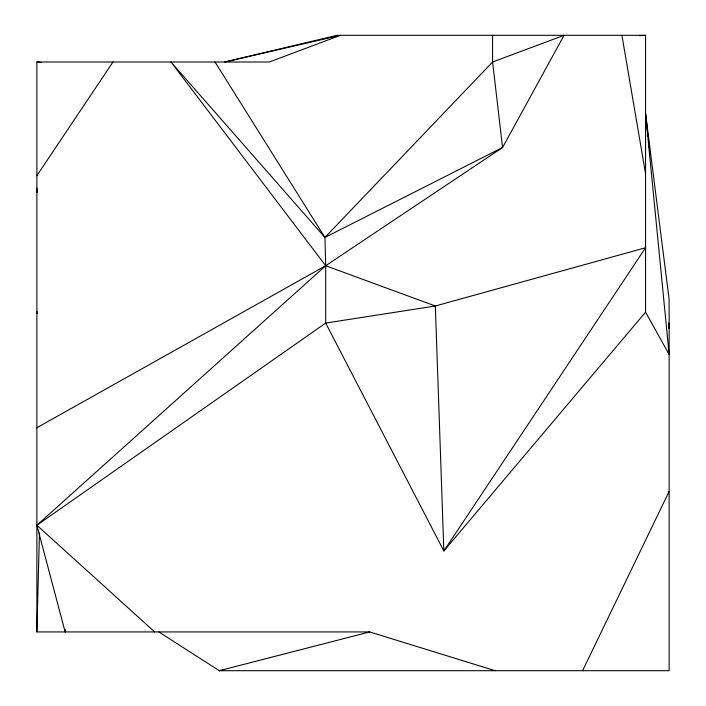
<?xml version="1.0" encoding="UTF-8"?>
<svg xmlns="http://www.w3.org/2000/svg" width="706" height="706" viewBox="0 0 706 706"><rect width="100%" height="100%" fill="white"/><g stroke="black" fill="none" stroke-linecap="round" stroke-linejoin="round"><path stroke-width="1.06" d="M495.135 670.7L369.706 631.932L36.871 631.932L39.465 532.942M668.909 328.405L668.882 322.933M582.6 670.7L669.129 491.42M36.871 175.662L112.96 62.004M36.871 631.932L36.871 62.004L269.321 62.004L340.46 35.3L224.826 62.004L337.141 35.3L645.566 35.3L645.566 312.149L443.853 550.98L325.687 323.066L325.687 265.73L324.928 237.454L215.012 62.004M65.137 629.726L65.146 631.932L36.871 525.255L325.687 323.066L435.337 305.998L443.853 550.98L645.566 247.744L435.337 305.998L325.687 265.73L170.984 62.004L324.928 237.454L492.585 62.004L564.076 35.3L502.566 147.501L325.687 265.73L36.871 427.739M325.687 265.73L36.871 525.255L154.685 631.932M324.928 237.454L502.566 147.501L492.585 62.004L492.585 35.3M369.706 631.932L219.301 670.7L158.824 631.932M222.584 670.285L219.301 670.7L669.129 670.7L669.129 299.476L645.566 113.498L669.129 354.474L645.566 312.149M640.077 35.653L645.566 35.3M36.871 62.004L41.239 62.455M621.915 35.3L645.566 173.72M645.566 113.498L647.508 130.954M647.755 133.134L648.117 136.408M648.479 139.682L648.726 141.862M649.211 146.221L649.449 148.401M649.82 151.675L650.058 153.855M36.871 311.337L37.065 313.526M64.952 629.734L65.146 631.932M36.871 188.175L37.074 192.553"/></g></svg>
